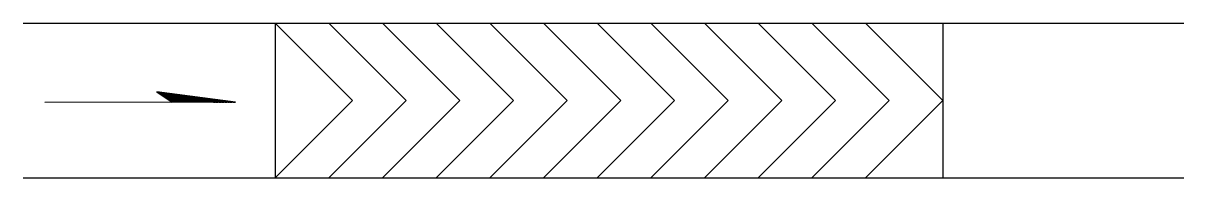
# Model space of a CAD drawing. Header units: metres. Extents: x 7 to 3250, y 13 to 445.
import ezdxf

# ---------------------------------------------------------------- set-up
doc = ezdxf.new("R2010")
doc.units = ezdxf.units.M

msp = doc.modelspace()

# ---------------------------------------------------------------- hatches: boundary and pattern name
h = msp.add_hatch()
h.set_pattern_fill('SOLID')
h.paths.add_polyline_path([(423.33, 224.21), (599.99, 224.3), (380, 253.5)])

# ---------------------------------------------------------------- linework, layer by layer
for p, q in [((6.66, 445.4), (3249.86, 445.4)), ((710.61, 445.4), (710.61, 13.24)), ((710.61, 445.4), (926.69, 229.32)), ((860.61, 445.4), (1076.69, 229.32)), ((1010.61, 445.4), (1226.69, 229.32)), ((1160.61, 445.4), (1376.69, 229.32)), ((1310.61, 445.4), (1526.69, 229.32)), ((1460.61, 445.4), (1676.69, 229.32)), ((1610.61, 445.4), (1826.69, 229.32)), ((1760.61, 445.4), (1976.69, 229.32)), ((1910.61, 445.4), (2126.69, 229.32)), ((2060.61, 445.4), (2276.69, 229.32)), ((2210.61, 445.4), (2426.69, 229.32)), ((2360.61, 445.4), (2576.69, 229.32)), ((2576.69, 445.4), (2576.69, 13.24)), ((599.99, 224.3), (380, 253.5)), ((380, 253.5), (423.33, 224.21)), ((710.61, 13.24), (926.69, 229.32)), ((860.61, 13.24), (1076.69, 229.32)), ((1010.61, 13.24), (1226.69, 229.32)), ((1160.61, 13.24), (1376.69, 229.32)), ((1310.61, 13.24), (1526.69, 229.32)), ((1460.61, 13.24), (1676.69, 229.32)), ((1610.61, 13.24), (1826.69, 229.32)), ((1760.61, 13.24), (1976.69, 229.32)), ((1910.61, 13.24), (2126.69, 229.32)), ((2060.61, 13.24), (2276.69, 229.32)), ((2210.61, 13.24), (2426.69, 229.32)), ((2360.61, 13.24), (2576.69, 229.32)), ((599.99, 224.3), (67, 224.03)), ((6.66, 13.24), (3249.86, 13.24))]:
    msp.add_line(p, q)

doc.saveas('drawing.dxf')
